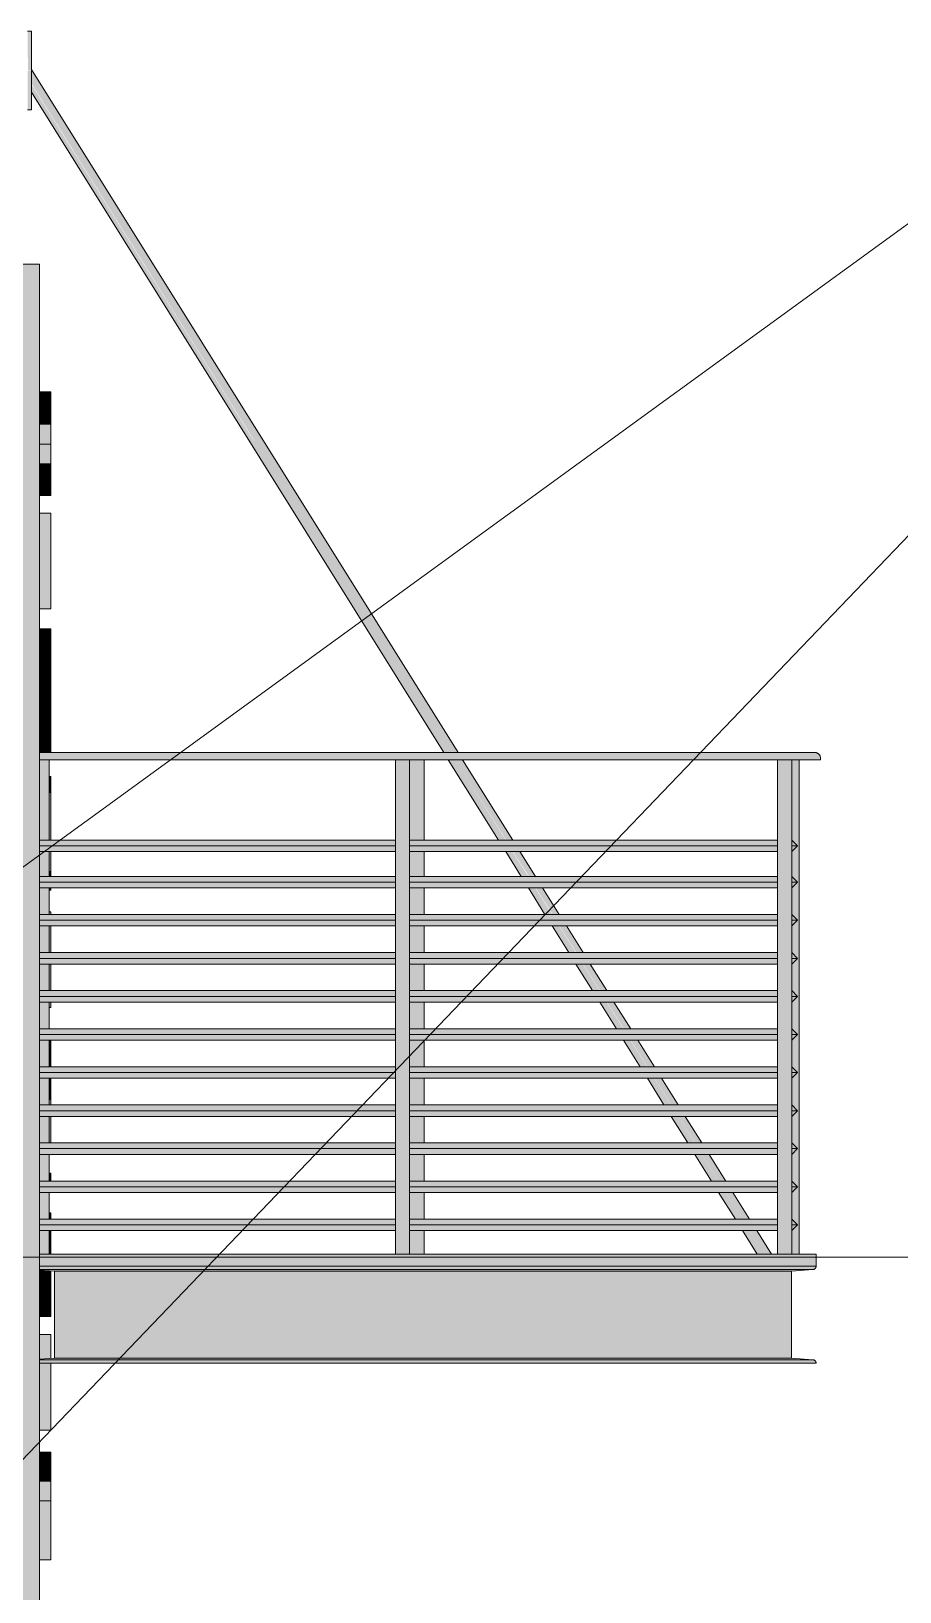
# Model space of a CAD drawing. Header units: inches. Extents: x -4178 to 1394, y -264 to 627.
# Drawn here: x 1074.7 to 1146.5, y 240.3 to 369.4 of the extents above; entities that cross this region are included whole.
import ezdxf

# ---------------------------------------------------------------- set-up
doc = ezdxf.new("R2010")
doc.units = ezdxf.units.IN
doc.header["$MEASUREMENT"] = 0
doc.linetypes.add('Grid Line 1_2_', pattern=[0.875, 0.5, -0.125, 0.125, -0.125])
for name, color, linetype, lineweight in [('0-4', 50, 'Continuous', 5), ('A-FLOR-1', 192, 'Continuous', 5), ('A-FLOR-2', 192, 'Continuous', 9), ('A-FLOR-HRAL', 11, 'Continuous', 9), ('A-FLOR-LEVL-1', 51, 'Grid Line 1_2_', 9), ('A-GENM', 5, 'Continuous', 9), ('A-GENM-1', 5, 'Continuous', 5), ('A-GLAZ-CWMG', 51, 'Continuous', 9), ('A-WALL-3', 113, 'Continuous', 9), ('G-ANNO-TEXT', 231, 'Continuous', 9)]:
    doc.layers.add(name, color=color, linetype=linetype, lineweight=lineweight)

# ---------------------------------------------------------------- blocks, each defined once
blk = doc.blocks.new('CTR - 1st Phase -Stairs _ Elevators_rvt-2-BUILDING ELEVATION - SOUTH')
at = {"layer": 'A-FLOR-LEVL-1'}
blk.add_line((9659.78, 268), (12376.81, 268), dxfattribs=at)
blk = doc.blocks.new('Rectangular Mullion - Profile_Polycarbonate_Upper and left-1741240-BUILDING ELEVATION - SOUTH')
at = {"layer": 'A-GLAZ-CWMG'}
blk.add_hatch(color=256, dxfattribs=at).paths.add_polyline_path([(12118.91, 230.12), (12119.59, 230.12), (12119.59, 350.12), (12117.09, 350.12), (12117.09, 230.12), (12118.76, 230.12)], flags=0)
for p, q in [((12117.09, 350.12), (12119.59, 350.12)), ((12117.09, 350.12), (12117.09, 230.12)), ((12119.59, 230.12), (12119.59, 350.12)), ((12119.59, 230.12), (12117.09, 230.12))]:
    blk.add_line(p, q, dxfattribs=at)
blk = doc.blocks.new('Railing - Baluster_01-2548053-BUILDING ELEVATION - SOUTH')
at = {"layer": 'A-FLOR-HRAL'}
h = blk.add_hatch(color=256, dxfattribs=at)
h.paths.add_polyline_path([(12150.21, 136.25), (12151.4, 136.25), (12151.4, 138.2), (12150.21, 138.2)], flags=0)
h.paths.add_polyline_path([(12150.21, 139.15), (12151.4, 139.15), (12151.4, 141.35), (12150.21, 141.35)], flags=0)
h.paths.add_polyline_path([(12150.21, 142.3), (12151.4, 142.3), (12151.4, 144.5), (12150.21, 144.5), (12150.21, 144.11)], flags=0)
h.paths.add_polyline_path([(12150.21, 145.45), (12151.4, 145.45), (12151.4, 147.65), (12150.21, 147.65)], flags=0)
h.paths.add_polyline_path([(12150.21, 148.6), (12151.4, 148.6), (12151.4, 150.8), (12150.21, 150.8)], flags=0)
h.paths.add_polyline_path([(12150.21, 151.75), (12151.4, 151.75), (12151.4, 153.95), (12150.21, 153.95)], flags=0)
h.paths.add_polyline_path([(12151.4, 154.9), (12151.4, 157.1), (12150.21, 157.1), (12150.21, 154.9)], flags=0)
h.paths.add_polyline_path([(12150.21, 158.05), (12151.4, 158.05), (12151.4, 160.25), (12150.21, 160.25)], flags=0)
h.paths.add_polyline_path([(12151.4, 161.2), (12151.4, 163.4), (12150.21, 163.4), (12150.21, 161.2)], flags=0)
h.paths.add_polyline_path([(12150.21, 164.35), (12151.4, 164.35), (12151.4, 166.55), (12150.21, 166.55)], flags=0)
h.paths.add_polyline_path([(12150.21, 167.5), (12151.4, 167.5), (12151.4, 169.55), (12150.21, 169.55), (12150.21, 168.04)], flags=0)
h.paths.add_polyline_path([(12151.4, 170.5), (12151.4, 177.15), (12150.21, 177.15), (12150.21, 170.5)], flags=0)
for p, q in [((12151.4, 177.15), (12151.4, 170.5)), ((12151.4, 169.55), (12151.4, 167.5)), ((12151.4, 166.55), (12151.4, 164.35)), ((12151.4, 163.4), (12151.4, 161.2)), ((12151.4, 160.25), (12151.4, 158.05)), ((12151.4, 157.1), (12151.4, 154.9)), ((12151.4, 153.95), (12151.4, 151.75)), ((12151.4, 150.8), (12151.4, 148.6)), ((12151.4, 147.65), (12151.4, 145.45)), ((12151.4, 144.5), (12151.4, 142.3)), ((12151.4, 141.35), (12151.4, 139.15)), ((12151.4, 138.2), (12151.4, 136.25))]:
    blk.add_line(p, q, dxfattribs=at)
blk = doc.blocks.new('Railing - Baluster_01-V70-BUILDING ELEVATION - SOUTH')
at = {"layer": 'A-FLOR-HRAL'}
blk.add_hatch(color=256, dxfattribs=at).paths.add_polyline_path([(12182.43, 136.25), (12182.43, 177.15), (12181.84, 177.15), (12181.84, 170.5), (12182.31, 170.02), (12181.84, 169.55), (12181.84, 167.5), (12182.31, 167.02), (12181.84, 166.55), (12181.84, 164.35), (12182.31, 163.87), (12181.84, 163.4), (12181.84, 161.2), (12182.31, 160.72), (12181.84, 160.25), (12181.84, 158.05), (12182.31, 157.57), (12181.84, 157.1), (12181.84, 154.9), (12182.31, 154.43), (12181.84, 153.95), (12181.84, 151.75), (12182.31, 151.27), (12181.84, 150.8), (12181.84, 148.6), (12182.31, 148.12), (12181.84, 147.65), (12181.84, 145.45), (12182.31, 144.98), (12181.84, 144.5), (12181.84, 142.3), (12182.31, 141.83), (12181.84, 141.35), (12181.84, 139.15), (12182.31, 138.68), (12181.84, 138.2), (12181.84, 136.25), (12182.31, 136.25)], flags=0)
blk.add_line((12182.43, 136.25), (12182.43, 177.15), dxfattribs=at)
blk = doc.blocks.new('Railing - Baluster_01-V71-BUILDING ELEVATION - SOUTH')
at = {"layer": 'A-FLOR-HRAL'}
blk.add_hatch(color=256, dxfattribs=at).paths.add_polyline_path([(12150.21, 136.25), (12150.21, 177.15), (12149.03, 177.15), (12149.03, 136.25)], flags=0)
for p, q in [((12149.03, 136.25), (12149.03, 177.15)), ((12150.21, 177.15), (12150.21, 136.25))]:
    blk.add_line(p, q, dxfattribs=at)
blk = doc.blocks.new('Railing - Railing-2571220-BUILDING ELEVATION - SOUTH')
at = {"layer": 'A-FLOR-HRAL'}
for points in [[(12181.84, 309.28), (12184.2, 309.28), (12184.14, 309.51), (12183.97, 309.69), (12183.73, 309.75), (12119.59, 309.73), (12119.59, 309.28), (12181.48, 309.28)], [(12181.48, 309.15), (12184.2, 309.15), (12184.2, 309.28), (12119.59, 309.28), (12119.59, 309.15), (12181.25, 309.15)]]:
    blk.add_hatch(color=256, dxfattribs=at).paths.add_polyline_path(points, flags=0)
h = blk.add_hatch(color=256, dxfattribs=at)
h.paths.add_polyline_path([(12158.31, 302.02), (12180.66, 302.02), (12180.66, 302.5), (12150.21, 302.5), (12150.21, 302.02), (12158.3, 302.02)], flags=0)
h.paths.add_polyline_path([(12182.31, 302.02), (12181.84, 302.5), (12181.84, 302.02)], flags=0)
h.paths.add_polyline_path([(12120.36, 302.02), (12149.03, 302.02), (12149.03, 302.5), (12119.59, 302.5), (12119.59, 302.02)], flags=0)
h = blk.add_hatch(color=256, dxfattribs=at)
h.paths.add_polyline_path([(12158.61, 301.55), (12180.66, 301.55), (12180.66, 302.02), (12150.21, 302.02), (12150.21, 301.55), (12158.6, 301.55)], flags=0)
h.paths.add_polyline_path([(12119.59, 301.55), (12149.03, 301.55), (12149.03, 302.02), (12119.59, 302.02)], flags=0)
h.paths.add_polyline_path([(12181.84, 301.55), (12182.31, 302.02), (12181.84, 302.02)], flags=0)
h = blk.add_hatch(color=256, dxfattribs=at)
h.paths.add_polyline_path([(12182.31, 299.02), (12181.84, 299.5), (12181.84, 299.02)], flags=0)
h.paths.add_polyline_path([(12120.36, 299.02), (12149.03, 299.02), (12149.03, 299.5), (12119.59, 299.5), (12119.59, 299.02)], flags=0)
h.paths.add_polyline_path([(12180.66, 299.02), (12180.66, 299.5), (12150.21, 299.5), (12150.21, 299.02), (12171.63, 299.02)], flags=0)
h = blk.add_hatch(color=256, dxfattribs=at)
h.paths.add_polyline_path([(12160.67, 298.55), (12180.66, 298.55), (12180.66, 299.02), (12150.21, 299.02), (12150.21, 298.55), (12160.63, 298.55)], flags=0)
h.paths.add_polyline_path([(12119.59, 298.55), (12149.03, 298.55), (12149.03, 299.02), (12119.59, 299.02)], flags=0)
h.paths.add_polyline_path([(12181.84, 298.55), (12182.31, 299.02), (12181.84, 299.02)], flags=0)
h = blk.add_hatch(color=256, dxfattribs=at)
h.paths.add_polyline_path([(12162.15, 295.87), (12180.66, 295.87), (12180.66, 296.35), (12150.21, 296.35), (12150.21, 295.87), (12162.14, 295.87)], flags=0)
h.paths.add_polyline_path([(12182.31, 295.87), (12181.84, 296.35), (12181.84, 295.87)], flags=0)
h.paths.add_polyline_path([(12120.36, 295.87), (12149.03, 295.87), (12149.03, 296.35), (12119.59, 296.35), (12119.59, 295.87)], flags=0)
h = blk.add_hatch(color=256, dxfattribs=at)
h.paths.add_polyline_path([(12162.45, 295.4), (12180.66, 295.4), (12180.66, 295.87), (12150.21, 295.87), (12150.21, 295.4), (12162.44, 295.4)], flags=0)
h.paths.add_polyline_path([(12119.59, 295.4), (12149.03, 295.4), (12149.03, 295.87), (12119.59, 295.87)], flags=0)
h.paths.add_polyline_path([(12181.84, 295.4), (12182.31, 295.87), (12181.84, 295.87)], flags=0)
h = blk.add_hatch(color=256, dxfattribs=at)
h.paths.add_polyline_path([(12181.84, 292.72), (12182.31, 292.72), (12181.84, 293.2)], flags=0)
h.paths.add_polyline_path([(12120.36, 292.72), (12149.03, 292.72), (12149.03, 293.2), (12119.59, 293.2), (12119.59, 292.72)], flags=0)
h.paths.add_polyline_path([(12180.66, 292.72), (12180.66, 293.2), (12150.21, 293.2), (12150.21, 292.72), (12171.63, 292.72)], flags=0)
h = blk.add_hatch(color=256, dxfattribs=at)
h.paths.add_polyline_path([(12120.36, 292.25), (12149.03, 292.25), (12149.03, 292.72), (12119.59, 292.72), (12119.59, 292.25)], flags=0)
h.paths.add_polyline_path([(12181.84, 292.25), (12182.31, 292.72), (12181.84, 292.72)], flags=0)
h.paths.add_polyline_path([(12171.63, 292.25), (12180.66, 292.25), (12180.66, 292.72), (12150.21, 292.72), (12150.21, 292.25), (12166.7, 292.25)], flags=0)
h = blk.add_hatch(color=256, dxfattribs=at)
h.paths.add_polyline_path([(12166.26, 289.57), (12180.66, 289.57), (12180.66, 290.05), (12150.21, 290.05), (12150.21, 289.57), (12166.23, 289.57)], flags=0)
h.paths.add_polyline_path([(12182.31, 289.57), (12181.84, 290.05), (12181.84, 289.57)], flags=0)
h.paths.add_polyline_path([(12120.36, 289.57), (12149.03, 289.57), (12149.03, 290.05), (12119.59, 290.05), (12119.59, 289.57)], flags=0)
h = blk.add_hatch(color=256, dxfattribs=at)
h.paths.add_polyline_path([(12181.84, 289.1), (12182.31, 289.57), (12181.84, 289.57)], flags=0)
h.paths.add_polyline_path([(12119.59, 289.1), (12149.03, 289.1), (12149.03, 289.57), (12119.59, 289.57)], flags=0)
h.paths.add_polyline_path([(12171.63, 289.1), (12180.66, 289.1), (12180.66, 289.57), (12150.21, 289.57), (12150.21, 289.1), (12167.12, 289.1)], flags=0)
h = blk.add_hatch(color=256, dxfattribs=at)
h.paths.add_polyline_path([(12168.23, 286.43), (12180.66, 286.43), (12180.66, 286.9), (12150.21, 286.9), (12150.21, 286.43), (12168.2, 286.43)], flags=0)
h.paths.add_polyline_path([(12182.31, 286.43), (12181.84, 286.9), (12181.84, 286.43)], flags=0)
h.paths.add_polyline_path([(12120.36, 286.43), (12149.03, 286.43), (12149.03, 286.9), (12119.59, 286.9), (12119.59, 286.43)], flags=0)
h = blk.add_hatch(color=256, dxfattribs=at)
h.paths.add_polyline_path([(12168.52, 285.95), (12180.66, 285.95), (12180.66, 286.43), (12150.21, 286.43), (12150.21, 285.95), (12168.5, 285.95)], flags=0)
h.paths.add_polyline_path([(12119.59, 285.95), (12149.03, 285.95), (12149.03, 286.43), (12119.59, 286.43)], flags=0)
h.paths.add_polyline_path([(12181.84, 285.95), (12182.31, 286.43), (12181.84, 286.43)], flags=0)
h = blk.add_hatch(color=256, dxfattribs=at)
h.paths.add_polyline_path([(12119.59, 283.27), (12149.03, 283.27), (12149.03, 283.75), (12119.59, 283.75)], flags=0)
h.paths.add_polyline_path([(12182.31, 283.27), (12181.84, 283.75), (12181.84, 283.27)], flags=0)
h.paths.add_polyline_path([(12180.66, 283.27), (12180.66, 283.75), (12150.21, 283.75), (12150.21, 283.27), (12171.63, 283.27)], flags=0)
h = blk.add_hatch(color=256, dxfattribs=at)
h.paths.add_polyline_path([(12170.49, 282.8), (12180.66, 282.8), (12180.66, 283.27), (12150.21, 283.27), (12150.21, 282.8), (12170.47, 282.8)], flags=0)
h.paths.add_polyline_path([(12119.59, 282.8), (12149.03, 282.8), (12149.03, 283.27), (12119.59, 283.27)], flags=0)
h.paths.add_polyline_path([(12181.84, 282.8), (12182.31, 283.27), (12181.84, 283.27)], flags=0)
h = blk.add_hatch(color=256, dxfattribs=at)
h.paths.add_polyline_path([(12181.84, 280.12), (12182.31, 280.12), (12181.84, 280.6)], flags=0)
h.paths.add_polyline_path([(12120.36, 280.12), (12149.03, 280.12), (12149.03, 280.6), (12119.59, 280.6), (12119.59, 280.12)], flags=0)
h.paths.add_polyline_path([(12180.66, 280.12), (12180.66, 280.6), (12150.21, 280.6), (12150.21, 280.12), (12176.55, 280.12)], flags=0)
h = blk.add_hatch(color=256, dxfattribs=at)
h.paths.add_polyline_path([(12172.29, 279.65), (12180.66, 279.65), (12180.66, 280.12), (12150.21, 280.12), (12150.21, 279.65), (12172.28, 279.65)], flags=0)
h.paths.add_polyline_path([(12181.84, 279.65), (12182.31, 280.12), (12181.84, 280.12)], flags=0)
h.paths.add_polyline_path([(12119.59, 279.65), (12149.03, 279.65), (12149.03, 280.12), (12119.59, 280.12)], flags=0)
h = blk.add_hatch(color=256, dxfattribs=at)
h.paths.add_polyline_path([(12119.59, 276.98), (12149.03, 276.98), (12149.03, 277.45), (12119.59, 277.45)], flags=0)
h.paths.add_polyline_path([(12182.31, 276.98), (12181.84, 277.45), (12181.84, 276.98)], flags=0)
h.paths.add_polyline_path([(12180.66, 276.98), (12180.66, 277.45), (12150.21, 277.45), (12150.21, 276.98), (12176.55, 276.98)], flags=0)
h = blk.add_hatch(color=256, dxfattribs=at)
h.paths.add_polyline_path([(12181.84, 276.5), (12182.31, 276.98), (12181.84, 276.98)], flags=0)
h.paths.add_polyline_path([(12119.59, 276.5), (12149.03, 276.5), (12149.03, 276.98), (12119.59, 276.98)], flags=0)
h.paths.add_polyline_path([(12176.55, 276.5), (12180.66, 276.5), (12180.66, 276.98), (12150.21, 276.98), (12150.21, 276.5), (12174.99, 276.5)], flags=0)
h = blk.add_hatch(color=256, dxfattribs=at)
h.paths.add_polyline_path([(12119.59, 273.83), (12149.03, 273.83), (12149.03, 274.3), (12119.59, 274.3)], flags=0)
h.paths.add_polyline_path([(12182.31, 273.83), (12181.84, 274.3), (12181.84, 273.83)], flags=0)
h.paths.add_polyline_path([(12176.58, 273.83), (12180.66, 273.83), (12180.65, 274.3), (12150.21, 274.3), (12150.21, 273.83), (12176.55, 273.83)], flags=0)
h = blk.add_hatch(color=256, dxfattribs=at)
h.paths.add_polyline_path([(12181.84, 273.35), (12182.31, 273.83), (12181.84, 273.83)], flags=0)
h.paths.add_polyline_path([(12120.36, 273.35), (12149.03, 273.35), (12149.03, 273.83), (12119.59, 273.83), (12119.59, 273.35)], flags=0)
h.paths.add_polyline_path([(12176.66, 273.35), (12180.66, 273.35), (12180.65, 273.83), (12150.21, 273.83), (12150.21, 273.35), (12176.55, 273.35)], flags=0)
h = blk.add_hatch(color=256, dxfattribs=at)
h.paths.add_polyline_path([(12120.36, 270.68), (12149.03, 270.68), (12149.03, 271.15), (12119.59, 271.15), (12119.59, 270.68)], flags=0)
h.paths.add_polyline_path([(12182.31, 270.68), (12181.84, 271.15), (12181.84, 270.68)], flags=0)
h.paths.add_polyline_path([(12178.2, 270.68), (12180.66, 270.68), (12180.65, 271.15), (12150.21, 271.15), (12150.21, 270.68), (12178.19, 270.68)], flags=0)
h = blk.add_hatch(color=256, dxfattribs=at)
h.paths.add_polyline_path([(12181.84, 270.2), (12182.31, 270.68), (12181.84, 270.68)], flags=0)
h.paths.add_polyline_path([(12120.36, 270.2), (12149.03, 270.2), (12149.03, 270.68), (12119.59, 270.68), (12119.59, 270.2)], flags=0)
h.paths.add_polyline_path([(12151.4, 270.2), (12180.66, 270.2), (12180.65, 270.68), (12150.21, 270.68), (12150.21, 270.2)], flags=0)
for p, q in [((12183.73, 309.75), (12119.59, 309.75)), ((12184.2, 309.15), (12119.59, 309.15)), ((12184.2, 309.15), (12184.2, 309.28)), ((12119.59, 302.5), (12149.03, 302.5)), ((12149.03, 302.02), (12119.59, 302.02)), ((12150.21, 302.5), (12180.66, 302.5)), ((12180.66, 302.02), (12150.21, 302.02)), ((12182.31, 302.02), (12181.84, 302.5)), ((12181.84, 301.55), (12182.31, 302.02)), ((12182.31, 302.02), (12181.84, 302.02)), ((12149.03, 301.55), (12119.59, 301.55)), ((12180.66, 301.55), (12150.21, 301.55)), ((12119.59, 299.5), (12149.03, 299.5)), ((12150.21, 299.5), (12180.66, 299.5)), ((12182.31, 299.02), (12181.84, 299.5)), ((12149.03, 299.02), (12119.59, 299.02)), ((12149.03, 298.55), (12119.59, 298.55)), ((12180.66, 299.02), (12150.21, 299.02)), ((12180.66, 298.55), (12150.21, 298.55)), ((12181.84, 298.55), (12182.31, 299.02)), ((12182.31, 299.02), (12181.84, 299.02)), ((12119.59, 296.35), (12149.03, 296.35)), ((12149.03, 295.87), (12119.59, 295.87)), ((12150.21, 296.35), (12180.66, 296.35)), ((12180.66, 295.87), (12150.21, 295.87)), ((12182.31, 295.87), (12181.84, 296.35)), ((12181.84, 295.4), (12182.31, 295.87)), ((12182.31, 295.87), (12181.84, 295.87)), ((12149.03, 295.4), (12119.59, 295.4)), ((12180.66, 295.4), (12150.21, 295.4)), ((12119.59, 293.2), (12149.03, 293.2)), ((12150.21, 293.2), (12180.66, 293.2)), ((12182.31, 292.72), (12181.84, 293.2)), ((12149.03, 292.72), (12119.59, 292.72)), ((12149.03, 292.25), (12119.59, 292.25)), ((12180.66, 292.72), (12150.21, 292.72)), ((12180.66, 292.25), (12150.21, 292.25)), ((12181.84, 292.25), (12182.31, 292.72)), ((12182.31, 292.72), (12181.84, 292.72)), ((12119.59, 290.05), (12149.03, 290.05)), ((12149.03, 289.57), (12119.59, 289.57)), ((12150.21, 290.05), (12180.66, 290.05)), ((12180.66, 289.57), (12150.21, 289.57)), ((12182.31, 289.57), (12181.84, 290.05)), ((12181.84, 289.1), (12182.31, 289.57)), ((12182.31, 289.57), (12181.84, 289.57)), ((12149.03, 289.1), (12119.59, 289.1)), ((12180.66, 289.1), (12150.21, 289.1)), ((12119.59, 286.9), (12149.03, 286.9)), ((12150.21, 286.9), (12180.66, 286.9)), ((12182.31, 286.43), (12181.84, 286.9)), ((12149.03, 286.43), (12119.59, 286.43)), ((12149.03, 285.95), (12119.59, 285.95)), ((12180.66, 286.43), (12150.21, 286.43)), ((12180.66, 285.95), (12150.21, 285.95)), ((12181.84, 285.95), (12182.31, 286.43)), ((12182.31, 286.43), (12181.84, 286.43)), ((12119.59, 283.75), (12149.03, 283.75)), ((12149.03, 283.27), (12119.59, 283.27)), ((12149.03, 282.8), (12119.59, 282.8)), ((12150.21, 283.75), (12180.66, 283.75)), ((12180.66, 283.27), (12150.21, 283.27)), ((12180.66, 282.8), (12150.21, 282.8)), ((12182.31, 283.27), (12181.84, 283.75)), ((12181.84, 282.8), (12182.31, 283.27)), ((12182.31, 283.27), (12181.84, 283.27)), ((12119.59, 280.6), (12149.03, 280.6)), ((12149.03, 280.12), (12119.59, 280.12)), ((12150.21, 280.6), (12180.66, 280.6)), ((12180.66, 280.12), (12150.21, 280.12)), ((12182.31, 280.12), (12181.84, 280.6)), ((12181.84, 279.65), (12182.31, 280.12)), ((12182.31, 280.12), (12181.84, 280.12)), ((12149.03, 279.65), (12119.59, 279.65)), ((12180.66, 279.65), (12150.21, 279.65)), ((12119.59, 277.45), (12149.03, 277.45)), ((12149.03, 276.98), (12119.59, 276.98)), ((12149.03, 276.5), (12119.59, 276.5)), ((12150.21, 277.45), (12180.66, 277.45)), ((12180.66, 276.98), (12150.21, 276.98)), ((12180.66, 276.5), (12150.21, 276.5)), ((12182.31, 276.98), (12181.84, 277.45)), ((12181.84, 276.5), (12182.31, 276.98)), ((12182.31, 276.98), (12181.84, 276.98)), ((12119.59, 274.3), (12149.03, 274.3)), ((12149.03, 273.83), (12119.59, 273.83)), ((12150.21, 274.3), (12180.66, 274.3)), ((12180.66, 273.83), (12150.21, 273.83)), ((12182.31, 273.83), (12181.84, 274.3)), ((12181.84, 273.35), (12182.31, 273.83)), ((12182.31, 273.83), (12181.84, 273.83)), ((12149.03, 273.35), (12119.59, 273.35)), ((12180.66, 273.35), (12150.21, 273.35)), ((12119.59, 271.15), (12149.03, 271.15)), ((12150.21, 271.15), (12180.66, 271.15)), ((12182.31, 270.68), (12181.84, 271.15)), ((12149.03, 270.68), (12119.59, 270.68)), ((12149.03, 270.2), (12119.59, 270.2)), ((12180.66, 270.68), (12150.21, 270.68)), ((12180.66, 270.2), (12150.21, 270.2)), ((12181.84, 270.2), (12182.31, 270.68)), ((12182.31, 270.68), (12181.84, 270.68))]:
    blk.add_line(p, q, dxfattribs=at)
blk.add_open_spline([(12184.2, 309.28), (12184.2, 309.32), (12184.19, 309.38), (12184.17, 309.46), (12184.14, 309.51), (12184.11, 309.56), (12184.08, 309.59), (12184.06, 309.62), (12184.02, 309.65), (12183.97, 309.68), (12183.94, 309.7), (12183.9, 309.72), (12183.83, 309.74), (12183.77, 309.75), (12183.73, 309.75)], degree=3, knots=[0, 0, 0, 0, 0.166667, 0.25, 0.333333, 0.416667, 0.458333, 0.5, 0.583333, 0.666667, 0.708333, 0.75, 0.833333, 1, 1, 1, 1], dxfattribs=at)
for name, p in [('Railing - Baluster_01-2548053-BUILDING ELEVATION - SOUTH', (-31.03, 132)), ('Railing - Baluster_01-V71-BUILDING ELEVATION - SOUTH', (0, 132)), ('Railing - Baluster_01-2548053-BUILDING ELEVATION - SOUTH', (0, 132)), ('Railing - Baluster_01-V71-BUILDING ELEVATION - SOUTH', (31.63, 132)), ('Railing - Baluster_01-V70-BUILDING ELEVATION - SOUTH', (0, 132))]:
    blk.add_blockref(name, p)
blk = doc.blocks.new('Walls 77 - Walls 1-2571236-BUILDING ELEVATION - SOUTH')
at = {"layer": 'A-WALL-3'}
h = blk.add_hatch(color=256, dxfattribs=at)
h.paths.add_polyline_path([(12177.16, 271.15), (12177.16, 271.15), (12176.55, 272.11)], flags=0)
h.paths.add_polyline_path([(12173.22, 277.45), (12173.22, 277.45), (12171.84, 279.65)], flags=0)
h.paths.add_polyline_path([(12171.25, 280.6), (12171.25, 280.6), (12170.57, 281.7)], flags=0)
h.paths.add_polyline_path([(12169.29, 283.75), (12169.29, 283.75), (12167.91, 285.95)], flags=0)
h.paths.add_polyline_path([(12167.32, 286.9), (12167.32, 286.9), (12166.83, 287.68)], flags=0)
h.paths.add_polyline_path([(12167.34, 286.9), (12167.34, 286.9), (12167.34, 286.9)], flags=0)
h.paths.add_polyline_path([(12163.38, 293.2), (12163.38, 293.2), (12163.09, 293.66)], flags=0)
h.paths.add_polyline_path([(12161.43, 296.35), (12161.43, 296.35), (12160.05, 298.55)], flags=0)
h.paths.add_polyline_path([(12159.46, 299.5), (12159.47, 299.5), (12159.46, 299.5)], flags=0)
h.paths.add_polyline_path([(12159.44, 299.5), (12159.45, 299.5), (12159.35, 299.64)], flags=0)
h.paths.add_polyline_path([(12157.59, 302.5), (12157.59, 302.5), (12156.84, 303.69)], flags=0)
h.paths.add_polyline_path([(12153.06, 309.75), (12153.06, 309.75), (12151.91, 311.58)], flags=0)
h.paths.add_polyline_path([(12144.68, 323.57), (12144.71, 323.57), (12142.05, 327.78)], flags=0)
h.paths.add_polyline_path([(12137.37, 335.54), (12122.4, 359.46), (12137.36, 335.54)], flags=0)
h.paths.add_polyline_path([(12137.1, 335.54), (12137.11, 335.54), (12137.09, 335.54)], flags=0)
h = blk.add_hatch(color=256, dxfattribs=at)
h.paths.add_polyline_path([(12178.34, 271.15), (12178.34, 271.15), (12176.96, 273.35)], flags=0)
h.paths.add_polyline_path([(12176.37, 274.3), (12176.37, 274.3), (12175.48, 275.72)], flags=0)
h.paths.add_polyline_path([(12174.4, 277.45), (12174.4, 277.45), (12173.02, 279.65)], flags=0)
h.paths.add_polyline_path([(12171.63, 281.86), (12171.63, 281.86), (12171.04, 282.8)], flags=0)
h.paths.add_polyline_path([(12170.44, 283.75), (12170.45, 283.75), (12169.07, 285.95)], flags=0)
h.paths.add_polyline_path([(12168.47, 286.9), (12168.48, 286.9), (12167.99, 287.68)], flags=0)
h.paths.add_polyline_path([(12166.53, 290.05), (12166.53, 290.05), (12165.15, 292.25)], flags=0)
h.paths.add_polyline_path([(12164.54, 293.2), (12164.54, 293.2), (12164.25, 293.66)], flags=0)
h.paths.add_polyline_path([(12162.59, 296.35), (12162.59, 296.35), (12161.77, 297.66)], flags=0)
h.paths.add_polyline_path([(12160.6, 299.5), (12160.6, 299.5), (12160.6, 299.5)], flags=0)
h.paths.add_polyline_path([(12160.62, 299.5), (12160.62, 299.5), (12160.53, 299.64)], flags=0)
h.paths.add_polyline_path([(12158.73, 302.5), (12158.73, 302.5), (12158.73, 302.5)], flags=0)
h.paths.add_polyline_path([(12158.75, 302.5), (12158.75, 302.5), (12156.84, 305.55)], flags=0)
h.paths.add_polyline_path([(12154.21, 309.75), (12154.22, 309.75), (12153.05, 311.61)], flags=0)
h.paths.add_polyline_path([(12154.2, 309.75), (12154.2, 309.75), (12154.19, 309.75)], flags=0)
h.paths.add_polyline_path([(12137.67, 335.54), (12137.69, 335.54), (12137.66, 335.54)], flags=0)
for p, q in [((12154.22, 309.74), (12118.92, 366.24)), ((12118.92, 364.35), (12153.05, 309.73)), ((12153.41, 309.15), (12157.57, 302.5)), ((12158.75, 302.5), (12154.59, 309.15)), ((12158.16, 301.55), (12159.44, 299.5)), ((12160.62, 299.5), (12159.34, 301.55)), ((12160.04, 298.55), (12161.41, 296.35)), ((12162.59, 296.35), (12161.21, 298.55)), ((12162, 295.4), (12163.38, 293.2)), ((12164.56, 293.2), (12163.18, 295.4)), ((12163.97, 292.25), (12165.35, 290.05)), ((12166.53, 290.05), (12165.15, 292.25)), ((12165.94, 289.1), (12167.32, 286.9)), ((12168.5, 286.9), (12167.12, 289.1)), ((12167.91, 285.95), (12169.29, 283.75)), ((12170.47, 283.75), (12169.09, 285.95)), ((12169.88, 282.8), (12171.25, 280.6)), ((12172.43, 280.6), (12171.06, 282.8)), ((12171.84, 279.65), (12173.22, 277.45)), ((12174.4, 277.45), (12173.02, 279.65)), ((12173.81, 276.5), (12175.19, 274.3)), ((12176.37, 274.3), (12174.99, 276.5)), ((12175.78, 273.35), (12177.16, 271.15)), ((12178.34, 271.15), (12176.96, 273.35)), ((12177.75, 270.2), (12178.97, 268.25)), ((12180.15, 268.25), (12178.93, 270.2))]:
    blk.add_line(p, q, dxfattribs=at)
blk = doc.blocks.new('Walls 79 - Walls 1-2571266-BUILDING ELEVATION - SOUTH')
at = {"layer": 'A-WALL-3'}
for points in [[(12118.68, 366.15), (12118.92, 366.19), (12118.92, 369.4), (12118.59, 369.4), (12118.63, 366.15), (12118.66, 366.15)], [(12118.92, 362.9), (12118.9, 366.15), (12118.59, 366.11), (12118.59, 362.9), (12118.76, 362.9)]]:
    blk.add_hatch(color=256, dxfattribs=at).paths.add_polyline_path(points, flags=0)
h = blk.add_hatch(color=256, dxfattribs=at)
h.paths.add_polyline_path([(12179.56, 268.25), (12180.15, 268.25), (12178.91, 270.2), (12178.34, 270.2), (12178.63, 269.74)], flags=0)
h.paths.add_polyline_path([(12177.9, 271.15), (12178.34, 271.15), (12176.94, 273.35), (12176.37, 273.35), (12177.75, 271.15)], flags=0)
h.paths.add_polyline_path([(12176.29, 274.3), (12176.37, 274.3), (12174.97, 276.5), (12174.4, 276.5), (12175.79, 274.3), (12176.29, 274.3)], flags=0)
h.paths.add_polyline_path([(12174.1, 277.45), (12174.4, 277.45), (12173, 279.65), (12172.43, 279.65), (12173.83, 277.45), (12173.98, 277.45)], flags=0)
h.paths.add_polyline_path([(12172.34, 280.6), (12172.43, 280.6), (12171.04, 282.8), (12170.47, 282.8), (12171.86, 280.6), (12172.27, 280.6)], flags=0)
h.paths.add_polyline_path([(12170.16, 283.75), (12170.44, 283.75), (12169.02, 285.95), (12168.5, 285.95), (12169.9, 283.75), (12170.05, 283.75)], flags=0)
h.paths.add_polyline_path([(12170.45, 283.75), (12170.46, 283.75), (12170.45, 283.75)], flags=0)
h.paths.add_polyline_path([(12168.33, 286.9), (12168.47, 286.9), (12167.05, 289.1), (12166.53, 289.1), (12167.94, 286.9), (12168.32, 286.9)], flags=0)
h.paths.add_polyline_path([(12168.48, 286.9), (12168.49, 286.9), (12167.99, 287.68)], flags=0)
h.paths.add_polyline_path([(12166.22, 290.05), (12166.51, 290.05), (12165.09, 292.25), (12164.56, 292.25), (12165.97, 290.05), (12166.12, 290.05)], flags=0)
h.paths.add_polyline_path([(12166.51, 290.05), (12166.53, 290.05), (12165.13, 292.25)], flags=0)
h.paths.add_polyline_path([(12164.16, 293.2), (12164.54, 293.2), (12163.12, 295.4), (12162.59, 295.4), (12164.01, 293.2), (12164.15, 293.2)], flags=0)
h.paths.add_polyline_path([(12164.55, 293.2), (12164.56, 293.2), (12164.54, 293.2)], flags=0)
h.paths.add_polyline_path([(12162.14, 296.35), (12162.57, 296.35), (12161.15, 298.55), (12160.63, 298.55), (12162.05, 296.35)], flags=0)
h.paths.add_polyline_path([(12160.31, 299.5), (12160.6, 299.5), (12159.28, 301.55), (12158.75, 301.55), (12160.08, 299.5), (12160.23, 299.5)], flags=0)
h.paths.add_polyline_path([(12160.6, 299.5), (12160.62, 299.5), (12160.51, 299.64)], flags=0)
h.paths.add_polyline_path([(12158.31, 302.5), (12158.73, 302.5), (12154.53, 309.15), (12154, 309.15), (12158.2, 302.5), (12158.3, 302.5)], flags=0)
h.paths.add_polyline_path([(12158.73, 302.5), (12158.75, 302.5), (12156.84, 305.52)], flags=0)
h.paths.add_polyline_path([(12154.14, 309.75), (12154.19, 309.75), (12118.92, 366.15), (12118.92, 365.97), (12118.92, 365.92), (12118.92, 365.79), (12118.92, 365.73), (12118.92, 365.58), (12118.92, 365.51), (12118.92, 365.29), (12153.63, 309.75), (12154.11, 309.75)], flags=0)
h.paths.add_polyline_path([(12154.2, 309.75), (12154.21, 309.75), (12154.2, 309.75)], flags=0)
h = blk.add_hatch(color=256, dxfattribs=at)
h.paths.add_polyline_path([(12179.14, 268.25), (12179.56, 268.25), (12178.33, 270.2), (12177.75, 270.2), (12178.99, 268.25), (12179.05, 268.25)], flags=0)
h.paths.add_polyline_path([(12177.33, 271.15), (12177.75, 271.15), (12176.36, 273.35), (12175.78, 273.35), (12177.18, 271.15), (12177.33, 271.15)], flags=0)
h.paths.add_polyline_path([(12175.77, 274.3), (12175.78, 274.3), (12174.39, 276.5), (12173.81, 276.5), (12175.21, 274.3), (12175.64, 274.3)], flags=0)
h.paths.add_polyline_path([(12173.29, 277.45), (12173.81, 277.45), (12172.42, 279.65), (12171.85, 279.65), (12173.25, 277.45)], flags=0)
h.paths.add_polyline_path([(12171.43, 280.6), (12171.84, 280.6), (12170.45, 282.8), (12169.9, 282.8), (12171.32, 280.6), (12171.42, 280.6)], flags=0)
h.paths.add_polyline_path([(12169.58, 283.75), (12169.88, 283.75), (12168.47, 285.95), (12167.93, 285.95), (12169.36, 283.75), (12169.57, 283.75)], flags=0)
h.paths.add_polyline_path([(12169.29, 283.75), (12169.31, 283.75), (12167.91, 285.95)], flags=0)
h.paths.add_polyline_path([(12167.32, 286.9), (12167.34, 286.9), (12167.32, 286.9)], flags=0)
h.paths.add_polyline_path([(12167.48, 286.9), (12167.91, 286.9), (12166.5, 289.1), (12165.96, 289.1), (12167.38, 286.9), (12167.41, 286.9)], flags=0)
h.paths.add_polyline_path([(12165.82, 290.05), (12165.94, 290.05), (12164.53, 292.25), (12163.99, 292.25), (12165.42, 290.05), (12165.79, 290.05)], flags=0)
h.paths.add_polyline_path([(12165.35, 290.05), (12165.37, 290.05), (12165.35, 290.05)], flags=0)
h.paths.add_polyline_path([(12163.66, 293.2), (12163.97, 293.2), (12162.56, 295.4), (12162.02, 295.4), (12163.45, 293.2), (12163.59, 293.2)], flags=0)
h.paths.add_polyline_path([(12163.38, 293.2), (12163.4, 293.2), (12163.09, 293.66)], flags=0)
h.paths.add_polyline_path([(12161.75, 296.35), (12162, 296.35), (12160.59, 298.55), (12160.06, 298.55), (12161.48, 296.35), (12161.72, 296.35)], flags=0)
h.paths.add_polyline_path([(12161.43, 296.35), (12161.43, 296.35), (12161.42, 296.35)], flags=0)
h.paths.add_polyline_path([(12159.61, 299.5), (12160.03, 299.5), (12158.71, 301.55), (12158.18, 301.55), (12159.51, 299.5), (12159.55, 299.5)], flags=0)
h.paths.add_polyline_path([(12159.45, 299.5), (12159.46, 299.5), (12159.35, 299.64)], flags=0)
h.paths.add_polyline_path([(12157.68, 302.5), (12158.16, 302.5), (12154, 309.15), (12153.43, 309.15), (12157.63, 302.5), (12157.65, 302.5)], flags=0)
h.paths.add_polyline_path([(12157.58, 302.5), (12157.59, 302.5), (12157.58, 302.5)], flags=0)
h.paths.add_polyline_path([(12153.15, 309.75), (12153.63, 309.75), (12118.92, 365.29), (12118.92, 365.07), (12137.36, 335.54), (12137.32, 335.54), (12118.92, 365), (12118.92, 364.86), (12118.92, 364.79), (12118.92, 364.66), (12118.92, 364.59), (12118.92, 364.39), (12153.09, 309.75), (12153.12, 309.75)], flags=0)
h.paths.add_polyline_path([(12153.05, 309.75), (12153.06, 309.75), (12153.05, 309.75)], flags=0)
for p, q in [((12118.92, 369.4), (12118.59, 369.4)), ((12118.92, 369.4), (12118.92, 366.15)), ((12154.22, 309.74), (12118.92, 366.24)), ((12118.92, 366.15), (12118.92, 362.9)), ((12118.92, 364.35), (12153.05, 309.73)), ((12118.59, 362.9), (12118.92, 362.9)), ((12153.41, 309.15), (12157.57, 302.5)), ((12158.75, 302.5), (12154.59, 309.15)), ((12158.16, 301.55), (12159.44, 299.5)), ((12160.62, 299.5), (12159.34, 301.55)), ((12160.04, 298.55), (12161.41, 296.35)), ((12162.59, 296.35), (12161.21, 298.55)), ((12162, 295.4), (12163.38, 293.2)), ((12164.56, 293.2), (12163.18, 295.4)), ((12163.97, 292.25), (12165.35, 290.05)), ((12166.53, 290.05), (12165.15, 292.25)), ((12165.94, 289.1), (12167.32, 286.9)), ((12168.5, 286.9), (12167.12, 289.1)), ((12167.91, 285.95), (12169.29, 283.75)), ((12170.47, 283.75), (12169.09, 285.95)), ((12169.88, 282.8), (12171.25, 280.6)), ((12172.43, 280.6), (12171.06, 282.8)), ((12171.84, 279.65), (12173.22, 277.45)), ((12174.4, 277.45), (12173.02, 279.65)), ((12173.81, 276.5), (12175.19, 274.3)), ((12176.37, 274.3), (12174.99, 276.5)), ((12175.78, 273.35), (12177.16, 271.15)), ((12178.34, 271.15), (12176.96, 273.35)), ((12177.75, 270.2), (12178.97, 268.25)), ((12180.15, 268.25), (12178.93, 270.2))]:
    blk.add_line(p, q, dxfattribs=at)
blk = doc.blocks.new('Walls 140 - Walls 3-2571305-BUILDING ELEVATION - SOUTH')
at = {"layer": 'A-WALL-3'}
for points in [[(12119.59, 266.98), (12183.7, 267.01), (12183.8, 267.11), (12183.84, 267.25), (12119.59, 267.25), (12119.59, 266.99)], [(12180.13, 266.86), (12181.8, 266.86), (12183.57, 266.98), (12119.59, 266.94), (12121.31, 266.86), (12180.01, 266.86)], [(12121.31, 259.64), (12181.8, 259.64), (12181.8, 266.86), (12120.82, 266.86), (12120.82, 259.64)], [(12161.77, 259.52), (12183.57, 259.52), (12181.31, 259.64), (12120.82, 259.64), (12119.59, 259.52), (12122.34, 259.52)], [(12181.31, 259.25), (12183.84, 259.25), (12183.8, 259.39), (12183.7, 259.49), (12183.57, 259.52), (12119.59, 259.49), (12119.59, 259.25), (12161.77, 259.25)]]:
    blk.add_hatch(color=256, dxfattribs=at).paths.add_polyline_path(points, flags=0)
for p, q in [((12183.84, 267.25), (12119.59, 267.25)), ((12119.59, 266.98), (12183.57, 266.98)), ((12183.57, 266.98), (12119.59, 266.98)), ((12120.82, 266.86), (12119.59, 266.94)), ((12120.82, 259.64), (12120.82, 266.86)), ((12181.8, 266.86), (12120.82, 266.86)), ((12183.57, 266.98), (12181.8, 266.86)), ((12181.8, 266.86), (12181.8, 259.64)), ((12119.59, 259.56), (12120.82, 259.64)), ((12183.57, 259.52), (12119.59, 259.52)), ((12183.57, 259.52), (12119.59, 259.52)), ((12181.8, 259.64), (12120.82, 259.64)), ((12181.8, 259.64), (12183.57, 259.52)), ((12183.84, 259.25), (12119.59, 259.25))]:
    blk.add_line(p, q, dxfattribs=at)
for points, knots in [([(12183.84, 267.25), (12183.84, 267.23), (12183.83, 267.19), (12183.82, 267.15), (12183.8, 267.11), (12183.79, 267.09), (12183.77, 267.07), (12183.76, 267.05), (12183.74, 267.04), (12183.72, 267.02), (12183.7, 267.01), (12183.67, 267), (12183.63, 266.98), (12183.59, 266.98), (12183.57, 266.98)], [-1, -1, -1, -1, -0.833333, -0.75, -0.666667, -0.583333, -0.541667, -0.5, -0.416667, -0.375, -0.333333, -0.25, -0.166667, 0, 0, 0, 0]), ([(12183.57, 259.52), (12183.59, 259.52), (12183.63, 259.52), (12183.67, 259.5), (12183.7, 259.49), (12183.72, 259.48), (12183.74, 259.46), (12183.76, 259.45), (12183.77, 259.43), (12183.79, 259.41), (12183.8, 259.39), (12183.82, 259.35), (12183.83, 259.31), (12183.84, 259.27), (12183.84, 259.25)], [-1, -1, -1, -1, -0.833333, -0.75, -0.666667, -0.625, -0.583333, -0.5, -0.458333, -0.416667, -0.333333, -0.25, -0.166667, 0, 0, 0, 0])]:
    blk.add_open_spline(points, degree=3, knots=knots, dxfattribs=at)

msp = doc.modelspace()

# ---------------------------------------------------------------- hatches: boundary and pattern name
at = {"layer": 'A-FLOR-1'}
msp.add_hatch(color=256, dxfattribs=at).paths.add_polyline_path([(1075.361, 267.25), (1139.611, 267.25), (1139.611, 268.25), (1075.361, 268.25)], flags=0)
at = {"layer": 'A-GENM-1'}
for points in [[(1076.298, 339.419), (1076.298, 339.58), (1075.361, 339.58), (1075.361, 339.419)], [(1076.298, 339.25), (1076.298, 339.419), (1075.361, 339.419), (1075.361, 339.25)], [(1076.298, 339.164), (1076.298, 339.25), (1075.361, 339.25), (1075.361, 339.164)], [(1076.298, 338.953), (1076.298, 339.164), (1075.361, 339.164), (1075.361, 338.953)], [(1075.361, 338.617), (1076.298, 338.617), (1076.298, 338.953), (1075.361, 338.936)], [(1076.298, 338.156), (1076.298, 338.617), (1075.361, 338.617), (1075.361, 338.156)], [(1076.298, 337.58), (1076.298, 338.156), (1075.361, 338.156), (1075.361, 337.58)], [(1076.298, 336.901), (1076.298, 337.58), (1075.361, 337.58), (1075.361, 336.901)], [(1076.298, 335.232), (1076.298, 336.901), (1075.361, 336.901), (1075.361, 335.232)], [(1075.361, 333.609), (1076.298, 333.609), (1076.298, 335.232), (1075.361, 335.232), (1075.361, 334.962)], [(1075.361, 332.943), (1076.298, 332.943), (1076.298, 333.609), (1075.361, 333.609), (1075.361, 333.147)], [(1075.361, 332.376), (1076.298, 332.376), (1076.298, 332.943), (1075.361, 332.943), (1075.361, 332.534)], [(1076.298, 331.921), (1076.298, 332.376), (1075.361, 332.376), (1075.361, 331.921)], [(1076.298, 331.597), (1076.298, 331.921), (1075.361, 331.921), (1075.361, 331.597)], [(1075.361, 331.402), (1076.298, 331.402), (1076.298, 331.597), (1075.361, 331.597)], [(1075.361, 331.338), (1076.298, 331.338), (1076.298, 331.402), (1075.361, 331.402)], [(1076.298, 331.008), (1076.298, 331.338), (1075.361, 331.338), (1075.361, 331.008)], [(1076.298, 321.612), (1076.298, 329.524), (1075.361, 329.524), (1075.361, 321.612)], [(1076.298, 319.798), (1076.298, 319.963), (1075.361, 319.963), (1075.361, 319.798)], [(1076.298, 319.616), (1076.298, 319.798), (1075.361, 319.798), (1075.361, 319.616)], [(1076.298, 319.308), (1076.298, 319.616), (1075.361, 319.616), (1075.361, 319.308)], [(1076.298, 318.875), (1076.298, 319.308), (1075.361, 319.308), (1075.361, 318.875)], [(1075.361, 318.316), (1076.298, 318.316), (1076.298, 318.875), (1075.361, 318.875), (1075.361, 318.647)], [(1075.361, 317.647), (1076.298, 317.647), (1076.298, 318.316), (1075.361, 318.316), (1075.361, 318.163)], [(1076.298, 316.884), (1076.298, 317.647), (1075.361, 317.647), (1075.361, 316.884)], [(1076.298, 316.025), (1076.298, 316.884), (1075.361, 316.884), (1075.361, 316.025)], [(1076.298, 315.072), (1076.298, 316.025), (1075.361, 316.025), (1075.361, 315.072)], [(1076.298, 313.878), (1076.298, 315.072), (1075.361, 315.072), (1075.361, 313.878)], [(1075.361, 312.825), (1076.298, 312.825), (1076.298, 313.878), (1075.361, 313.878)], [(1075.361, 311.913), (1076.298, 311.913), (1076.298, 312.825), (1075.361, 312.825)], [(1075.361, 311.143), (1076.298, 311.143), (1076.298, 311.913), (1075.361, 311.913), (1075.361, 311.609)], [(1076.133, 310.53), (1076.298, 310.53), (1076.298, 311.143), (1075.361, 311.143), (1075.361, 310.53)], [(1075.361, 310.093), (1076.298, 310.093), (1076.298, 310.53), (1075.361, 310.53)], [(1075.361, 309.83), (1076.298, 309.83), (1076.298, 310.093), (1075.361, 310.093)], [(1076.133, 309.75), (1076.298, 309.75), (1076.298, 309.83), (1075.361, 309.83), (1075.361, 309.75)], [(1076.298, 306.446), (1076.298, 307.764), (1076.133, 307.764), (1076.133, 306.446)], [(1076.298, 285.945), (1076.298, 285.952), (1076.133, 285.945)], [(1076.298, 285.211), (1076.298, 285.945), (1076.133, 285.945), (1076.133, 285.211)], [(1076.298, 284.522), (1076.298, 285.211), (1076.133, 285.211), (1076.133, 284.522)], [(1076.298, 283.746), (1076.298, 284.522), (1076.133, 284.522), (1076.133, 283.746)], [(1076.298, 282.56), (1076.298, 282.8), (1076.133, 282.8), (1076.133, 282.56)], [(1076.133, 281.041), (1076.298, 281.041), (1076.298, 282.56), (1076.133, 282.56), (1076.133, 281.699)], [(1076.298, 274.301), (1076.298, 274.96), (1076.133, 274.96), (1076.133, 274.301)], [(1076.298, 271.502), (1076.298, 271.663), (1076.133, 271.663), (1076.133, 271.502)], [(1076.298, 271.333), (1076.298, 271.502), (1076.133, 271.502), (1076.133, 271.333)], [(1076.298, 271.247), (1076.298, 271.333), (1076.133, 271.333), (1076.133, 271.247)], [(1076.298, 271.148), (1076.298, 271.247), (1076.133, 271.247), (1076.133, 271.148)], [(1076.298, 269.663), (1076.298, 270.202), (1076.133, 270.17), (1076.133, 269.663)], [(1076.298, 268.984), (1076.298, 269.663), (1076.133, 269.663), (1076.133, 268.984)], [(1076.298, 268.25), (1076.298, 268.984), (1076.133, 268.984), (1076.133, 268.25)], [(1076.298, 265.692), (1076.298, 266.879), (1075.361, 266.941), (1075.361, 265.692)], [(1075.361, 265.026), (1076.298, 265.026), (1076.298, 265.692), (1075.361, 265.692), (1075.361, 265.23)], [(1075.361, 264.459), (1076.298, 264.459), (1076.298, 265.026), (1075.361, 265.026), (1075.361, 264.617)], [(1076.298, 264.004), (1076.298, 264.459), (1075.361, 264.459), (1075.361, 264.004)], [(1075.361, 263.68), (1076.298, 263.68), (1076.298, 264.004), (1075.361, 264.004), (1075.361, 263.753)], [(1076.298, 263.485), (1076.298, 263.68), (1075.361, 263.68), (1075.361, 263.485)], [(1076.298, 263.421), (1076.298, 263.485), (1075.361, 263.485), (1075.361, 263.421)], [(1076.298, 263.091), (1076.298, 263.421), (1075.361, 263.421), (1075.361, 263.091)], [(1075.361, 251.633), (1076.298, 251.633), (1076.298, 251.881), (1075.361, 251.881), (1075.361, 251.789)], [(1075.361, 251.552), (1076.298, 251.552), (1076.298, 251.633), (1075.361, 251.633)], [(1076.298, 251.494), (1076.298, 251.552), (1075.361, 251.552), (1075.361, 251.494)], [(1076.298, 251.322), (1076.298, 251.494), (1075.361, 251.494), (1075.361, 251.322)], [(1076.298, 251.036), (1076.298, 251.322), (1075.361, 251.322), (1075.361, 251.036)], [(1076.298, 250.635), (1076.298, 251.036), (1075.361, 251.036), (1075.361, 250.635)], [(1076.298, 250.118), (1076.298, 250.635), (1075.361, 250.635), (1075.361, 250.118)], [(1076.298, 249.483), (1076.298, 250.118), (1075.361, 250.118), (1075.361, 249.483)], [(1076.298, 247.863), (1076.298, 249.483), (1075.361, 249.483), (1075.361, 247.863)], [(1076.298, 242.98), (1076.298, 247.863), (1075.361, 247.863), (1075.361, 242.98)]]:
    msp.add_hatch(color=256, dxfattribs=at).paths.add_polyline_path(points, flags=0)
h = msp.add_hatch(color=256, dxfattribs=at)
h.paths.add_polyline_path([(1076.133, 299.903), (1076.298, 299.903), (1076.298, 301.55), (1076.133, 301.55)], flags=0)
h.paths.add_polyline_path([(1076.298, 302.496), (1076.298, 306.446), (1076.133, 306.446), (1076.133, 302.496)], flags=0)
h = msp.add_hatch(color=256, dxfattribs=at)
h.paths.add_polyline_path([(1076.133, 298.368), (1076.298, 298.368), (1076.298, 298.55), (1076.133, 298.55)], flags=0)
h.paths.add_polyline_path([(1076.298, 299.496), (1076.298, 299.903), (1076.133, 299.903), (1076.133, 299.496)], flags=0)
h = msp.add_hatch(color=256, dxfattribs=at)
h.paths.add_polyline_path([(1076.133, 288.642), (1076.298, 288.642), (1076.298, 289.1), (1076.133, 289.1)], flags=0)
h.paths.add_polyline_path([(1076.298, 290.047), (1076.298, 292.249), (1076.133, 292.249), (1076.133, 290.047)], flags=0)
h.paths.add_polyline_path([(1076.298, 293.195), (1076.298, 295.401), (1076.133, 295.401), (1076.133, 293.195)], flags=0)
h.paths.add_polyline_path([(1076.133, 296.348), (1076.298, 296.348), (1076.298, 296.555), (1076.133, 296.555)], flags=0)
h = msp.add_hatch(color=256, dxfattribs=at)
h.paths.add_polyline_path([(1076.298, 277.449), (1076.298, 279.651), (1076.133, 279.651), (1076.133, 277.449)], flags=0)
h.paths.add_polyline_path([(1076.133, 280.598), (1076.298, 280.598), (1076.298, 281.041), (1076.133, 281.041)], flags=0)
h = msp.add_hatch(color=256, dxfattribs=at)
h.paths.add_polyline_path([(1075.361, 253.695), (1076.298, 253.695), (1076.298, 259.25), (1075.361, 259.25)], flags=0)
h.paths.add_polyline_path([(1075.361, 259.559), (1076.298, 259.641), (1076.298, 261.607), (1075.361, 261.607), (1075.361, 259.641)], flags=0)

# ---------------------------------------------------------------- linework, layer by layer
at = {"layer": 'A-FLOR-2'}
for p, q in [((1075.361, 268.25), (1139.611, 268.25)), ((1139.611, 267.25), (1075.361, 267.25)), ((1139.611, 267.25), (1139.611, 268.25))]:
    msp.add_line(p, q, dxfattribs=at)
at = {"layer": 'A-FLOR-LEVL-1'}
msp.add_line((-1383.7, 268), (1331.831, 268), dxfattribs=at)
at = {"layer": 'A-GENM'}
for p, q in [((1075.361, 339.58), (1076.298, 339.58)), ((1076.298, 339.58), (1076.298, 339.419)), ((1075.361, 339.419), (1076.298, 339.419)), ((1075.361, 339.25), (1076.298, 339.25)), ((1075.361, 339.164), (1076.298, 339.164)), ((1075.361, 338.953), (1076.298, 338.953)), ((1075.361, 338.617), (1076.298, 338.617)), ((1075.361, 338.156), (1076.298, 338.156)), ((1076.298, 339.419), (1076.298, 339.25)), ((1076.298, 339.25), (1076.298, 339.164)), ((1076.298, 339.164), (1076.298, 338.953)), ((1076.298, 338.953), (1076.298, 338.617)), ((1076.298, 338.617), (1076.298, 338.156)), ((1076.298, 338.156), (1076.298, 337.58)), ((1075.361, 337.58), (1076.298, 337.58)), ((1075.361, 336.901), (1076.298, 336.901)), ((1076.298, 337.58), (1076.298, 336.901)), ((1076.298, 336.901), (1076.298, 335.232)), ((1075.361, 335.232), (1076.298, 335.232)), ((1076.298, 335.232), (1076.298, 333.609)), ((1075.361, 333.609), (1076.298, 333.609)), ((1076.298, 333.609), (1076.298, 332.943)), ((1075.361, 332.943), (1076.298, 332.943)), ((1075.361, 332.376), (1076.298, 332.376)), ((1075.361, 331.921), (1076.298, 331.921)), ((1076.298, 332.943), (1076.298, 332.376)), ((1076.298, 332.376), (1076.298, 331.921)), ((1076.298, 331.921), (1076.298, 331.597)), ((1075.361, 331.597), (1076.298, 331.597)), ((1075.361, 331.402), (1076.298, 331.402)), ((1075.361, 331.338), (1076.298, 331.338)), ((1076.298, 331.008), (1075.361, 331.008)), ((1076.298, 331.597), (1076.298, 331.402)), ((1076.298, 331.402), (1076.298, 331.338)), ((1076.298, 331.338), (1076.298, 331.008)), ((1075.361, 329.524), (1076.298, 329.524)), ((1076.298, 329.524), (1076.298, 321.612)), ((1075.361, 321.612), (1076.298, 321.612)), ((1075.361, 319.963), (1076.298, 319.963)), ((1075.361, 319.798), (1076.298, 319.798)), ((1075.361, 319.616), (1076.298, 319.616)), ((1075.361, 319.308), (1076.298, 319.308)), ((1075.361, 318.875), (1076.298, 318.875)), ((1076.298, 319.963), (1076.298, 319.798)), ((1076.298, 319.798), (1076.298, 319.616)), ((1076.298, 319.616), (1076.298, 319.308)), ((1076.298, 319.308), (1076.298, 318.875)), ((1076.298, 318.875), (1076.298, 318.316)), ((1075.361, 318.316), (1076.298, 318.316)), ((1075.361, 317.647), (1076.298, 317.647)), ((1076.298, 318.316), (1076.298, 317.647)), ((1076.298, 317.647), (1076.298, 316.884)), ((1075.361, 316.884), (1076.298, 316.884)), ((1076.298, 316.884), (1076.298, 316.025)), ((1075.361, 316.025), (1076.298, 316.025)), ((1075.361, 315.072), (1076.298, 315.072)), ((1076.298, 316.025), (1076.298, 315.072)), ((1076.298, 315.072), (1076.298, 313.878)), ((1075.361, 313.878), (1076.298, 313.878)), ((1076.298, 313.878), (1076.298, 312.825)), ((1075.361, 312.825), (1076.298, 312.825)), ((1076.298, 312.825), (1076.298, 311.913)), ((1075.361, 311.913), (1076.298, 311.913)), ((1075.361, 311.143), (1076.298, 311.143)), ((1076.298, 311.913), (1076.298, 311.143)), ((1076.298, 311.143), (1076.298, 310.53)), ((1075.361, 310.53), (1076.298, 310.53)), ((1075.361, 310.093), (1076.298, 310.093)), ((1075.361, 309.83), (1076.298, 309.83)), ((1076.298, 310.53), (1076.298, 310.093)), ((1076.298, 310.093), (1076.298, 309.83)), ((1076.298, 309.83), (1076.298, 309.75)), ((1076.133, 307.764), (1076.298, 307.764)), ((1076.298, 307.764), (1076.298, 306.446)), ((1076.133, 306.446), (1076.298, 306.446)), ((1076.298, 306.446), (1076.298, 302.496)), ((1076.298, 301.55), (1076.298, 299.903)), ((1076.133, 299.903), (1076.298, 299.903)), ((1076.298, 299.903), (1076.298, 299.496)), ((1076.133, 298.368), (1076.298, 298.368)), ((1076.298, 298.55), (1076.298, 298.368)), ((1076.133, 296.555), (1076.298, 296.555)), ((1076.298, 296.555), (1076.298, 296.348)), ((1076.298, 295.401), (1076.298, 293.195)), ((1076.298, 292.249), (1076.298, 290.047)), ((1076.133, 288.642), (1076.298, 288.642)), ((1076.298, 289.1), (1076.298, 288.642)), ((1076.133, 285.945), (1076.298, 285.945)), ((1076.298, 285.945), (1076.298, 285.211)), ((1076.133, 285.211), (1076.298, 285.211)), ((1076.133, 284.522), (1076.298, 284.522)), ((1076.298, 285.211), (1076.298, 284.522)), ((1076.298, 284.522), (1076.298, 283.746)), ((1076.298, 282.8), (1076.298, 282.56)), ((1076.133, 282.56), (1076.298, 282.56)), ((1076.298, 282.56), (1076.298, 281.041)), ((1076.298, 281.041), (1076.133, 281.041)), ((1076.298, 281.041), (1076.298, 280.598)), ((1076.298, 279.651), (1076.298, 277.449)), ((1076.133, 274.96), (1076.298, 274.96)), ((1076.298, 274.96), (1076.298, 274.301)), ((1076.133, 271.663), (1076.298, 271.663)), ((1076.133, 271.502), (1076.298, 271.502)), ((1076.133, 271.333), (1076.298, 271.333)), ((1076.133, 271.247), (1076.298, 271.247)), ((1076.298, 271.663), (1076.298, 271.502)), ((1076.298, 271.502), (1076.298, 271.333)), ((1076.298, 271.333), (1076.298, 271.247)), ((1076.298, 271.247), (1076.298, 271.148)), ((1076.298, 270.202), (1076.298, 269.663)), ((1076.133, 269.663), (1076.298, 269.663)), ((1076.133, 268.984), (1076.298, 268.984)), ((1076.298, 269.663), (1076.298, 268.984)), ((1076.298, 268.984), (1076.298, 268.25)), ((1076.298, 266.879), (1076.298, 265.692)), ((1075.361, 265.692), (1076.298, 265.692)), ((1075.361, 265.026), (1076.298, 265.026)), ((1076.298, 265.692), (1076.298, 265.026)), ((1076.298, 265.026), (1076.298, 264.459)), ((1075.361, 264.459), (1076.298, 264.459)), ((1075.361, 264.004), (1076.298, 264.004)), ((1075.361, 263.68), (1076.298, 263.68)), ((1075.361, 263.485), (1076.298, 263.485)), ((1075.361, 263.421), (1076.298, 263.421)), ((1076.298, 264.459), (1076.298, 264.004)), ((1076.298, 264.004), (1076.298, 263.68)), ((1076.298, 263.68), (1076.298, 263.485)), ((1076.298, 263.485), (1076.298, 263.421)), ((1076.298, 263.421), (1076.298, 263.091)), ((1076.298, 263.091), (1075.361, 263.091)), ((1075.361, 261.607), (1076.298, 261.607)), ((1076.298, 261.607), (1076.298, 259.621)), ((1076.298, 259.252), (1076.298, 253.695)), ((1075.361, 253.695), (1076.298, 253.695)), ((1075.361, 251.881), (1076.298, 251.881)), ((1076.298, 251.881), (1076.298, 251.633)), ((1075.361, 251.633), (1076.298, 251.633)), ((1075.361, 251.552), (1076.298, 251.552)), ((1075.361, 251.494), (1076.298, 251.494)), ((1075.361, 251.322), (1076.298, 251.322)), ((1075.361, 251.036), (1076.298, 251.036)), ((1075.361, 250.635), (1076.298, 250.635)), ((1076.298, 251.633), (1076.298, 251.552)), ((1076.298, 251.552), (1076.298, 251.494)), ((1076.298, 251.494), (1076.298, 251.322)), ((1076.298, 251.322), (1076.298, 251.036)), ((1076.298, 251.036), (1076.298, 250.635)), ((1076.298, 250.635), (1076.298, 250.118)), ((1075.361, 250.118), (1076.298, 250.118)), ((1075.361, 249.483), (1076.298, 249.483)), ((1076.298, 250.118), (1076.298, 249.483)), ((1076.298, 249.483), (1076.298, 247.863)), ((1075.361, 247.863), (1076.298, 247.863)), ((1076.298, 247.863), (1076.298, 242.98)), ((1075.361, 242.98), (1076.298, 242.98))]:
    msp.add_line(p, q, dxfattribs=at)
at = {"layer": 'G-ANNO-TEXT'}
for p, q in [((1016.564, 258.558), (1163.063, 364.982)), ((1040.959, 216.866), (1163.063, 344.185))]:
    msp.add_line(p, q, dxfattribs=at)

# ---------------------------------------------------------------- block references
at = {"layer": '0-4'}
msp.add_blockref('CTR - 1st Phase -Stairs _ Elevators_rvt-2-BUILDING ELEVATION - SOUTH', (-11044.228, 0), dxfattribs=at)
at = {"layer": 'A-FLOR-HRAL'}
msp.add_blockref('Railing - Railing-2571220-BUILDING ELEVATION - SOUTH', (-11044.228, 0), dxfattribs=at)
at = {"layer": 'A-GLAZ-CWMG'}
msp.add_blockref('Rectangular Mullion - Profile_Polycarbonate_Upper and left-1741240-BUILDING ELEVATION - SOUTH', (-11044.228, 0), dxfattribs=at)
at = {"layer": 'A-WALL-3'}
for name in ['Walls 79 - Walls 1-2571266-BUILDING ELEVATION - SOUTH', 'Walls 77 - Walls 1-2571236-BUILDING ELEVATION - SOUTH', 'Walls 140 - Walls 3-2571305-BUILDING ELEVATION - SOUTH']:
    msp.add_blockref(name, (-11044.228, 0), dxfattribs=at)

doc.saveas('drawing.dxf')
